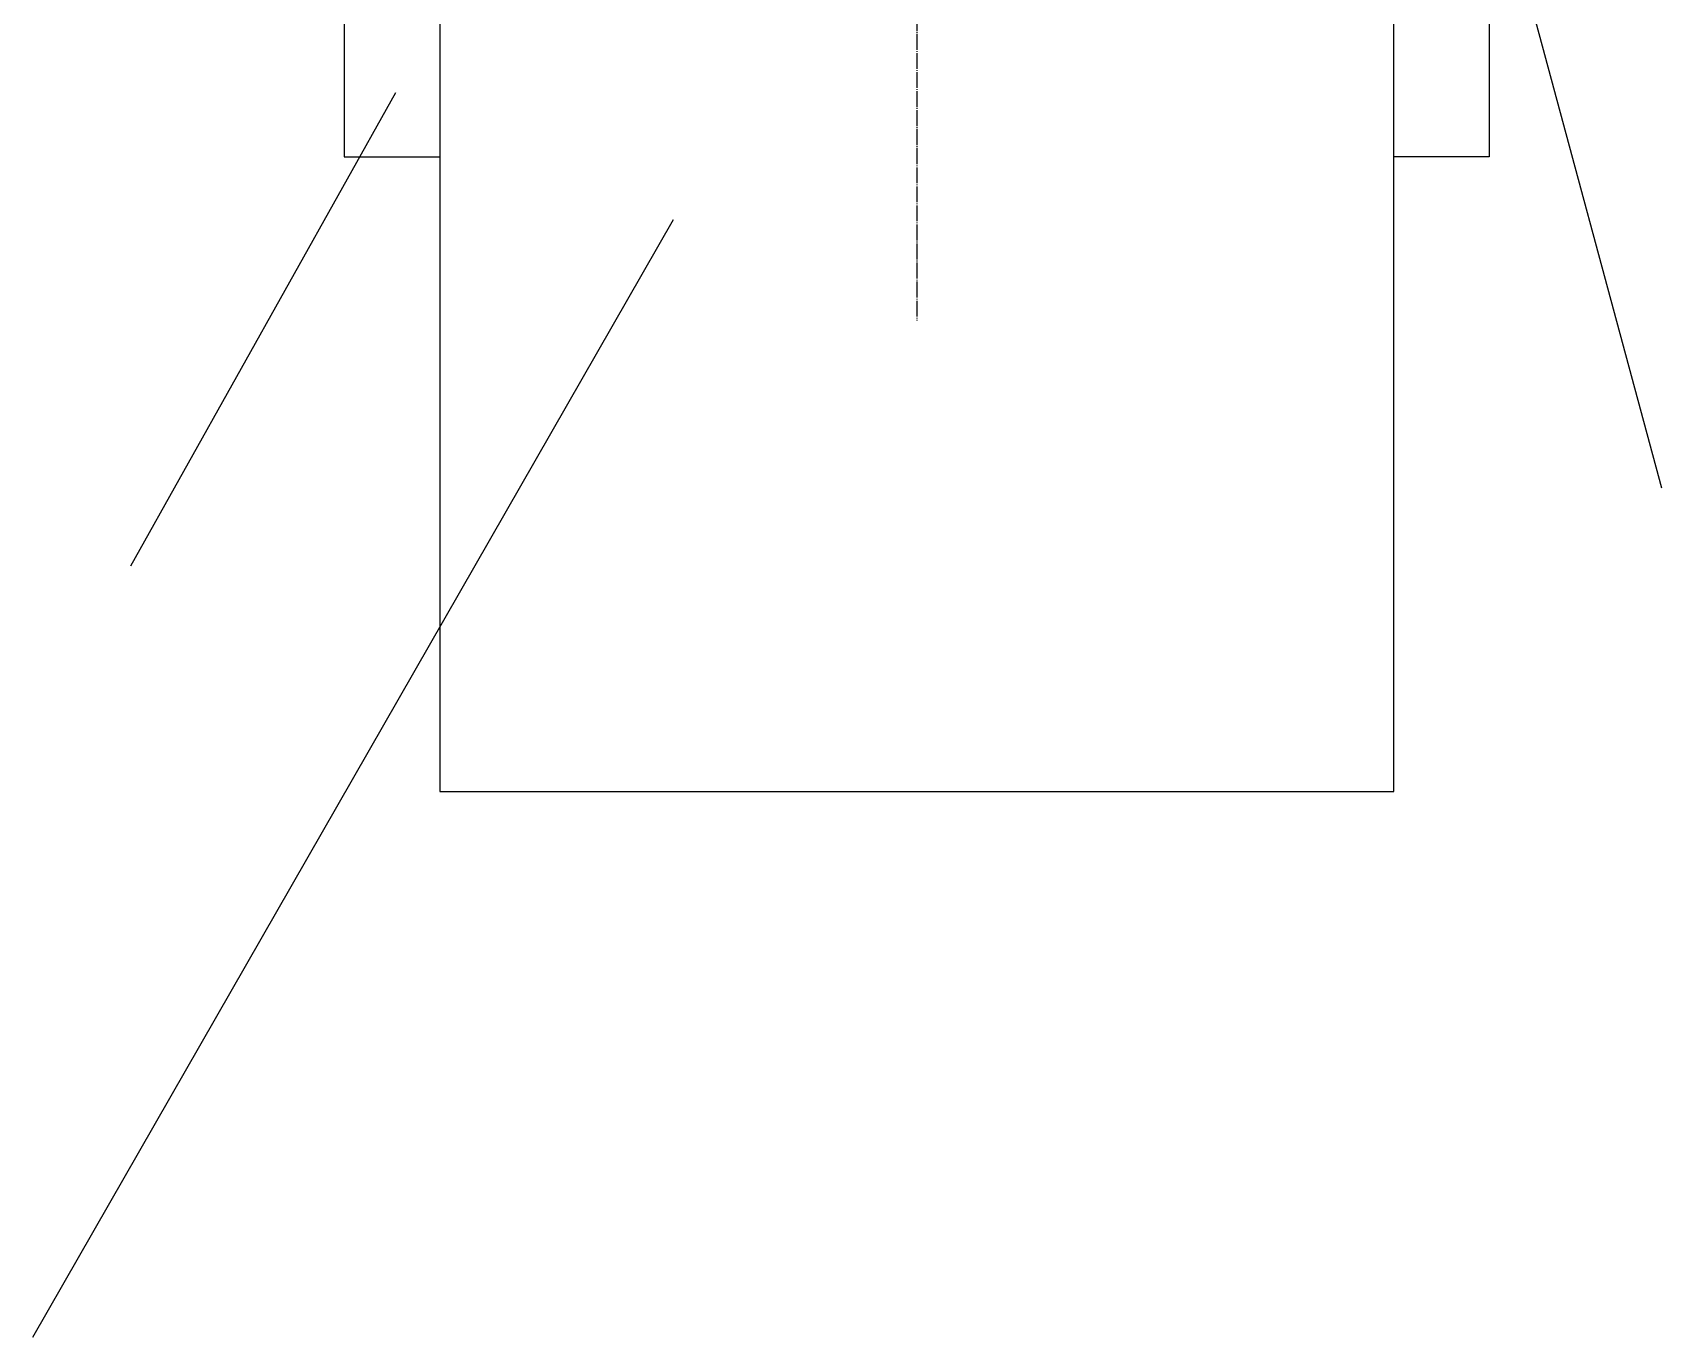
# Model space of a CAD drawing. Header units: millimetres. Extents: x -229914 to 856942, y -268655 to 87212.
# Drawn here: x 417193 to 419246, y -257761 to -256117 of the extents above; entities that cross this region are included whole.
import ezdxf

# ---------------------------------------------------------------- set-up
doc = ezdxf.new("R2010")
doc.units = ezdxf.units.MM
doc.linetypes.add('DASHDOT_axis', pattern=[24, 20, -1.5, 1, -1.5])

msp = doc.modelspace()

# ---------------------------------------------------------------- linework, layer by layer
at = {"lineweight": 25}
for p, q in [((417585.8773, -253151.56496), (417585.8773, -256273.67608)), ((419028.64747, -253151.56496), (419028.64747, -256273.67608)), ((417706.10815, -255037.68638), (417706.10815, -257073.008)), ((418908.41662, -257073.008), (418908.41662, -255037.68638)), ((417585.8773, -256273.67608), (417706.10815, -256273.67608)), ((417585.8773, -256273.67608), (417706.10815, -256273.67608)), ((419028.64747, -256273.67608), (418908.41662, -256273.67608)), ((419028.64747, -256273.67608), (418908.41662, -256273.67608))]:
    msp.add_line(p, q, dxfattribs=at)
at = {"linetype": 'DASHDOT_axis', "lineweight": 25}
msp.add_lwpolyline([(418307.26238, -250790.7172), (418307.26238, -256479.843)], dxfattribs=at)
at = {"linetype": 'ByBlock', "lineweight": 25}
for points in [[(418703.69384, -254683.90908), (419245.61439, -256690.58561)], [(417650.47574, -256192.78914), (417316.66963, -256789.08348)], [(418000.51106, -256352.75897), (417193.08803, -257760.52671)]]:
    msp.add_lwpolyline(points, dxfattribs=at)
at = {"lineweight": 25}
msp.add_lwpolyline([(417706.10815, -257073.008), (418908.41662, -257073.008)], dxfattribs=at)

doc.saveas('drawing.dxf')
